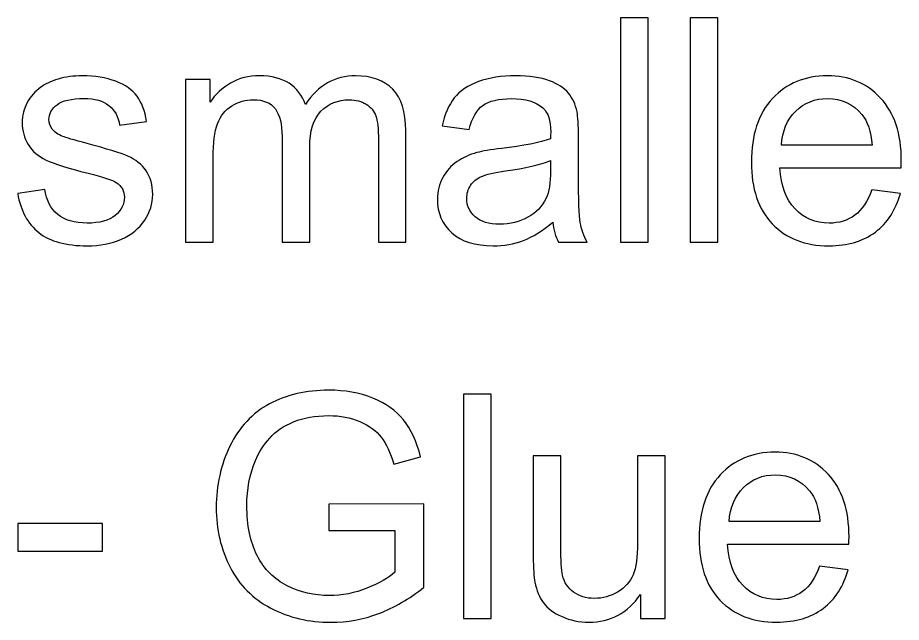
# Model space of a CAD drawing. Header units: centimetres. Extents: x -233 to -82, y 123 to 153.
# Drawn here: x -170.605 to -169.611, y 148.285 to 148.965 of the extents above; entities that cross this region are included whole.
import ezdxf

# ---------------------------------------------------------------- set-up
doc = ezdxf.new("R2010")
doc.units = ezdxf.units.CM
doc.header["$MEASUREMENT"] = 0
doc.layers.add('layer 1', color=7, linetype='Continuous')

msp = doc.modelspace()

# ---------------------------------------------------------------- linework, layer by layer
at = {"layer": 'layer 1'}
for points, knots in [([(-169.9267, 148.71261), (-169.9267, 148.71261), (-169.9267, 148.96511), (-169.9267, 148.96511), (-169.9267, 148.96511), (-169.9267, 148.96511), (-169.8957, 148.96511), (-169.8957, 148.96511), (-169.8957, 148.96511), (-169.8957, 148.96511), (-169.8957, 148.71261), (-169.8957, 148.71261), (-169.8957, 148.71261), (-169.8957, 148.71261), (-169.9267, 148.71261), (-169.9267, 148.71261)], [0, 0, 0, 0, 0.2, 0.2, 0.2, 0.2, 0.4, 0.4, 0.4, 0.4, 0.6, 0.6, 0.6, 0.6, 1, 1, 1, 1]), ([(-169.8483, 148.71261), (-169.8483, 148.71261), (-169.8483, 148.96511), (-169.8483, 148.96511), (-169.8483, 148.96511), (-169.8483, 148.96511), (-169.8173, 148.96511), (-169.8173, 148.96511), (-169.8173, 148.96511), (-169.8173, 148.96511), (-169.8173, 148.71261), (-169.8173, 148.71261), (-169.8173, 148.71261), (-169.8173, 148.71261), (-169.8483, 148.71261), (-169.8483, 148.71261)], [0, 0, 0, 0, 0.2, 0.2, 0.2, 0.2, 0.4, 0.4, 0.4, 0.4, 0.6, 0.6, 0.6, 0.6, 1, 1, 1, 1]), ([(-170.6049, 148.76721), (-170.6049, 148.76721), (-170.5743, 148.77201), (-170.5743, 148.77201), (-170.5743, 148.77201), (-170.5726, 148.75971), (-170.5678, 148.75031), (-170.5599, 148.74381), (-170.5599, 148.74381), (-170.552, 148.73731), (-170.541, 148.73401), (-170.5269, 148.73401), (-170.5269, 148.73401), (-170.5127, 148.73401), (-170.5021, 148.73691), (-170.4952, 148.74271), (-170.4952, 148.74271), (-170.4883, 148.74851), (-170.4849, 148.75531), (-170.4849, 148.76311), (-170.4849, 148.76311), (-170.4849, 148.77011), (-170.4879, 148.77561), (-170.494, 148.77961), (-170.494, 148.77961), (-170.4983, 148.78231), (-170.5088, 148.78581), (-170.5257, 148.79011), (-170.5257, 148.79011), (-170.5484, 148.79581), (-170.5642, 148.80081), (-170.573, 148.80501), (-170.573, 148.80501), (-170.5818, 148.80921), (-170.5885, 148.81501), (-170.593, 148.82241), (-170.593, 148.82241), (-170.5975, 148.82981), (-170.5998, 148.83801), (-170.5998, 148.84701), (-170.5998, 148.84701), (-170.5998, 148.85511), (-170.5979, 148.86271), (-170.5942, 148.86961), (-170.5942, 148.86961), (-170.5905, 148.87651), (-170.5854, 148.88231), (-170.5789, 148.88691), (-170.5789, 148.88691), (-170.5741, 148.89051), (-170.5675, 148.89351), (-170.5592, 148.89601), (-170.5592, 148.89601), (-170.5509, 148.89851), (-170.5419, 148.89971), (-170.5324, 148.89971), (-170.5324, 148.89971), (-170.5181, 148.89971), (-170.5055, 148.89761), (-170.4946, 148.89351), (-170.4946, 148.89351), (-170.4837, 148.88941), (-170.4757, 148.88381), (-170.4705, 148.87671), (-170.4705, 148.87671), (-170.4654, 148.86961), (-170.4618, 148.86021), (-170.4599, 148.84831), (-170.4599, 148.84831), (-170.4599, 148.84831), (-170.4902, 148.84421), (-170.4902, 148.84421), (-170.4902, 148.84421), (-170.4916, 148.85361), (-170.4956, 148.86101), (-170.5022, 148.86631), (-170.5022, 148.86631), (-170.5088, 148.87161), (-170.5181, 148.87421), (-170.5302, 148.87421), (-170.5302, 148.87421), (-170.5444, 148.87421), (-170.5545, 148.87191), (-170.5606, 148.86721), (-170.5606, 148.86721), (-170.5667, 148.86251), (-170.5698, 148.85691), (-170.5698, 148.85061), (-170.5698, 148.85061), (-170.5698, 148.84651), (-170.5685, 148.84291), (-170.566, 148.83971), (-170.566, 148.83971), (-170.5635, 148.83641), (-170.5595, 148.83361), (-170.5541, 148.83151), (-170.5541, 148.83151), (-170.551, 148.83031), (-170.5419, 148.82761), (-170.5267, 148.82351), (-170.5267, 148.82351), (-170.5048, 148.81761), (-170.4895, 148.81291), (-170.4808, 148.80921), (-170.4808, 148.80921), (-170.4721, 148.80551), (-170.4653, 148.80001), (-170.4604, 148.79291), (-170.4604, 148.79291), (-170.4555, 148.78581), (-170.453, 148.77691), (-170.453, 148.76631), (-170.453, 148.76631), (-170.453, 148.75601), (-170.456, 148.74631), (-170.462, 148.73721), (-170.462, 148.73721), (-170.4681, 148.72811), (-170.4768, 148.72101), (-170.4881, 148.71601), (-170.4881, 148.71601), (-170.4995, 148.71101), (-170.5124, 148.70851), (-170.5267, 148.70851), (-170.5267, 148.70851), (-170.5505, 148.70851), (-170.5686, 148.71341), (-170.5811, 148.72331), (-170.5811, 148.72331), (-170.5936, 148.73321), (-170.6015, 148.74781), (-170.6049, 148.76721)], [0, 0, 0, 0, 0.029412, 0.029412, 0.029412, 0.029412, 0.058824, 0.058824, 0.058824, 0.058824, 0.088235, 0.088235, 0.088235, 0.088235, 0.117647, 0.117647, 0.117647, 0.117647, 0.147059, 0.147059, 0.147059, 0.147059, 0.176471, 0.176471, 0.176471, 0.176471, 0.205882, 0.205882, 0.205882, 0.205882, 0.235294, 0.235294, 0.235294, 0.235294, 0.264706, 0.264706, 0.264706, 0.264706, 0.294118, 0.294118, 0.294118, 0.294118, 0.323529, 0.323529, 0.323529, 0.323529, 0.352941, 0.352941, 0.352941, 0.352941, 0.382353, 0.382353, 0.382353, 0.382353, 0.411765, 0.411765, 0.411765, 0.411765, 0.441176, 0.441176, 0.441176, 0.441176, 0.470588, 0.470588, 0.470588, 0.470588, 0.5, 0.5, 0.5, 0.5, 0.529412, 0.529412, 0.529412, 0.529412, 0.558824, 0.558824, 0.558824, 0.558824, 0.588235, 0.588235, 0.588235, 0.588235, 0.617647, 0.617647, 0.617647, 0.617647, 0.647059, 0.647059, 0.647059, 0.647059, 0.676471, 0.676471, 0.676471, 0.676471, 0.705882, 0.705882, 0.705882, 0.705882, 0.735294, 0.735294, 0.735294, 0.735294, 0.764706, 0.764706, 0.764706, 0.764706, 0.794118, 0.794118, 0.794118, 0.794118, 0.823529, 0.823529, 0.823529, 0.823529, 0.852941, 0.852941, 0.852941, 0.852941, 0.882353, 0.882353, 0.882353, 0.882353, 0.911765, 0.911765, 0.911765, 0.911765, 0.941176, 0.941176, 0.941176, 0.941176, 1, 1, 1, 1]), ([(-170.4161, 148.71261), (-170.4161, 148.71261), (-170.4161, 148.89551), (-170.4161, 148.89551), (-170.4161, 148.89551), (-170.4161, 148.89551), (-170.3884, 148.89551), (-170.3884, 148.89551), (-170.3884, 148.89551), (-170.3884, 148.89551), (-170.3884, 148.86991), (-170.3884, 148.86991), (-170.3884, 148.86991), (-170.3827, 148.87881), (-170.375, 148.88601), (-170.3655, 148.89151), (-170.3655, 148.89151), (-170.356, 148.89701), (-170.3451, 148.89971), (-170.3329, 148.89971), (-170.3329, 148.89971), (-170.3194, 148.89971), (-170.3083, 148.89691), (-170.2996, 148.89131), (-170.2996, 148.89131), (-170.2909, 148.88561), (-170.2848, 148.87771), (-170.2813, 148.86761), (-170.2813, 148.86761), (-170.2668, 148.88901), (-170.248, 148.89971), (-170.2248, 148.89971), (-170.2248, 148.89971), (-170.2067, 148.89971), (-170.1927, 148.89471), (-170.1829, 148.88461), (-170.1829, 148.88461), (-170.1732, 148.87451), (-170.1683, 148.85911), (-170.1683, 148.83821), (-170.1683, 148.83821), (-170.1683, 148.83821), (-170.1683, 148.71261), (-170.1683, 148.71261), (-170.1683, 148.71261), (-170.1683, 148.71261), (-170.1991, 148.71261), (-170.1991, 148.71261), (-170.1991, 148.71261), (-170.1991, 148.71261), (-170.1991, 148.82781), (-170.1991, 148.82781), (-170.1991, 148.82781), (-170.1991, 148.84021), (-170.2001, 148.84911), (-170.2021, 148.85461), (-170.2021, 148.85461), (-170.2041, 148.86011), (-170.2077, 148.86451), (-170.213, 148.86781), (-170.213, 148.86781), (-170.2183, 148.87111), (-170.2246, 148.87281), (-170.2317, 148.87281), (-170.2317, 148.87281), (-170.2446, 148.87281), (-170.2552, 148.86851), (-170.2637, 148.86001), (-170.2637, 148.86001), (-170.2722, 148.85141), (-170.2764, 148.83771), (-170.2764, 148.81891), (-170.2764, 148.81891), (-170.2764, 148.81891), (-170.2764, 148.71261), (-170.2764, 148.71261), (-170.2764, 148.71261), (-170.2764, 148.71261), (-170.3075, 148.71261), (-170.3075, 148.71261), (-170.3075, 148.71261), (-170.3075, 148.71261), (-170.3075, 148.83151), (-170.3075, 148.83151), (-170.3075, 148.83151), (-170.3075, 148.84521), (-170.31, 148.85561), (-170.315, 148.86251), (-170.315, 148.86251), (-170.3201, 148.86941), (-170.3283, 148.87281), (-170.3398, 148.87281), (-170.3398, 148.87281), (-170.3485, 148.87281), (-170.3566, 148.87051), (-170.364, 148.86591), (-170.364, 148.86591), (-170.3714, 148.86131), (-170.3768, 148.85461), (-170.3801, 148.84581), (-170.3801, 148.84581), (-170.3834, 148.83691), (-170.3851, 148.82421), (-170.3851, 148.80751), (-170.3851, 148.80751), (-170.3851, 148.80751), (-170.3851, 148.71261), (-170.3851, 148.71261), (-170.3851, 148.71261), (-170.3851, 148.71261), (-170.4161, 148.71261), (-170.4161, 148.71261)], [0, 0, 0, 0, 0.034483, 0.034483, 0.034483, 0.034483, 0.068966, 0.068966, 0.068966, 0.068966, 0.103448, 0.103448, 0.103448, 0.103448, 0.137931, 0.137931, 0.137931, 0.137931, 0.172414, 0.172414, 0.172414, 0.172414, 0.206897, 0.206897, 0.206897, 0.206897, 0.241379, 0.241379, 0.241379, 0.241379, 0.275862, 0.275862, 0.275862, 0.275862, 0.310345, 0.310345, 0.310345, 0.310345, 0.344828, 0.344828, 0.344828, 0.344828, 0.37931, 0.37931, 0.37931, 0.37931, 0.413793, 0.413793, 0.413793, 0.413793, 0.448276, 0.448276, 0.448276, 0.448276, 0.482759, 0.482759, 0.482759, 0.482759, 0.517241, 0.517241, 0.517241, 0.517241, 0.551724, 0.551724, 0.551724, 0.551724, 0.586207, 0.586207, 0.586207, 0.586207, 0.62069, 0.62069, 0.62069, 0.62069, 0.655172, 0.655172, 0.655172, 0.655172, 0.689655, 0.689655, 0.689655, 0.689655, 0.724138, 0.724138, 0.724138, 0.724138, 0.758621, 0.758621, 0.758621, 0.758621, 0.793103, 0.793103, 0.793103, 0.793103, 0.827586, 0.827586, 0.827586, 0.827586, 0.862069, 0.862069, 0.862069, 0.862069, 0.896552, 0.896552, 0.896552, 0.896552, 0.931034, 0.931034, 0.931034, 0.931034, 1, 1, 1, 1]), ([(-170.0029, 148.73521), (-170.0144, 148.72541), (-170.0254, 148.71851), (-170.036, 148.71451), (-170.036, 148.71451), (-170.0467, 148.71051), (-170.0581, 148.70851), (-170.0702, 148.70851), (-170.0702, 148.70851), (-170.0903, 148.70851), (-170.1058, 148.71341), (-170.1166, 148.72321), (-170.1166, 148.72321), (-170.1274, 148.73301), (-170.1328, 148.74551), (-170.1328, 148.76081), (-170.1328, 148.76081), (-170.1328, 148.76981), (-170.1307, 148.77801), (-170.1266, 148.78541), (-170.1266, 148.78541), (-170.1225, 148.79281), (-170.1172, 148.79871), (-170.1106, 148.80321), (-170.1106, 148.80321), (-170.104, 148.80771), (-170.0966, 148.81111), (-170.0883, 148.81341), (-170.0883, 148.81341), (-170.0822, 148.81501), (-170.0731, 148.81651), (-170.0608, 148.81801), (-170.0608, 148.81801), (-170.0357, 148.82101), (-170.0173, 148.82461), (-170.0055, 148.82871), (-170.0055, 148.82871), (-170.0054, 148.83301), (-170.0053, 148.83571), (-170.0053, 148.83681), (-170.0053, 148.83681), (-170.0053, 148.84941), (-170.0082, 148.85831), (-170.0141, 148.86351), (-170.0141, 148.86351), (-170.022, 148.87051), (-170.0338, 148.87401), (-170.0494, 148.87401), (-170.0494, 148.87401), (-170.064, 148.87401), (-170.0748, 148.87151), (-170.0817, 148.86641), (-170.0817, 148.86641), (-170.0886, 148.86131), (-170.0938, 148.85221), (-170.0971, 148.83921), (-170.0971, 148.83921), (-170.0971, 148.83921), (-170.1274, 148.84331), (-170.1274, 148.84331), (-170.1274, 148.84331), (-170.1247, 148.85631), (-170.1201, 148.86681), (-170.1138, 148.87481), (-170.1138, 148.87481), (-170.1075, 148.88271), (-170.0983, 148.88891), (-170.0864, 148.89321), (-170.0864, 148.89321), (-170.0745, 148.89751), (-170.0606, 148.89971), (-170.0449, 148.89971), (-170.0449, 148.89971), (-170.0293, 148.89971), (-170.0166, 148.89791), (-170.0068, 148.89421), (-170.0068, 148.89421), (-169.9971, 148.89051), (-169.9899, 148.88581), (-169.9853, 148.88031), (-169.9853, 148.88031), (-169.9807, 148.87471), (-169.9775, 148.86771), (-169.9757, 148.85921), (-169.9757, 148.85921), (-169.9746, 148.85391), (-169.9741, 148.84441), (-169.9741, 148.83061), (-169.9741, 148.83061), (-169.9741, 148.83061), (-169.9741, 148.78931), (-169.9741, 148.78931), (-169.9741, 148.78931), (-169.9741, 148.76041), (-169.9734, 148.74221), (-169.9721, 148.73461), (-169.9721, 148.73461), (-169.9708, 148.72691), (-169.9682, 148.71961), (-169.9643, 148.71261), (-169.9643, 148.71261), (-169.9643, 148.71261), (-169.9967, 148.71261), (-169.9967, 148.71261), (-169.9967, 148.71261), (-169.9999, 148.71901), (-170.002, 148.72651), (-170.0029, 148.73521)], [0, 0, 0, 0, 0.035714, 0.035714, 0.035714, 0.035714, 0.071429, 0.071429, 0.071429, 0.071429, 0.107143, 0.107143, 0.107143, 0.107143, 0.142857, 0.142857, 0.142857, 0.142857, 0.178571, 0.178571, 0.178571, 0.178571, 0.214286, 0.214286, 0.214286, 0.214286, 0.25, 0.25, 0.25, 0.25, 0.285714, 0.285714, 0.285714, 0.285714, 0.321429, 0.321429, 0.321429, 0.321429, 0.357143, 0.357143, 0.357143, 0.357143, 0.392857, 0.392857, 0.392857, 0.392857, 0.428571, 0.428571, 0.428571, 0.428571, 0.464286, 0.464286, 0.464286, 0.464286, 0.5, 0.5, 0.5, 0.5, 0.535714, 0.535714, 0.535714, 0.535714, 0.571429, 0.571429, 0.571429, 0.571429, 0.607143, 0.607143, 0.607143, 0.607143, 0.642857, 0.642857, 0.642857, 0.642857, 0.678571, 0.678571, 0.678571, 0.678571, 0.714286, 0.714286, 0.714286, 0.714286, 0.75, 0.75, 0.75, 0.75, 0.785714, 0.785714, 0.785714, 0.785714, 0.821429, 0.821429, 0.821429, 0.821429, 0.857143, 0.857143, 0.857143, 0.857143, 0.892857, 0.892857, 0.892857, 0.892857, 0.928571, 0.928571, 0.928571, 0.928571, 1, 1, 1, 1]), ([(-169.644, 148.77151), (-169.644, 148.77151), (-169.612, 148.76751), (-169.612, 148.76751), (-169.612, 148.76751), (-169.6171, 148.74881), (-169.6264, 148.73431), (-169.6401, 148.72401), (-169.6401, 148.72401), (-169.6538, 148.71371), (-169.6712, 148.70851), (-169.6924, 148.70851), (-169.6924, 148.70851), (-169.7192, 148.70851), (-169.7404, 148.71671), (-169.7561, 148.73321), (-169.7561, 148.73321), (-169.7718, 148.74971), (-169.7796, 148.77281), (-169.7796, 148.80251), (-169.7796, 148.80251), (-169.7796, 148.83331), (-169.7717, 148.85721), (-169.7558, 148.87421), (-169.7558, 148.87421), (-169.7399, 148.89121), (-169.7194, 148.89971), (-169.6941, 148.89971), (-169.6941, 148.89971), (-169.6697, 148.89971), (-169.6497, 148.89141), (-169.6342, 148.87471), (-169.6342, 148.87471), (-169.6187, 148.85801), (-169.6109, 148.83461), (-169.6109, 148.80441), (-169.6109, 148.80441), (-169.6109, 148.80261), (-169.611, 148.79981), (-169.6111, 148.79611), (-169.6111, 148.79611), (-169.6111, 148.79611), (-169.7475, 148.79611), (-169.7475, 148.79611), (-169.7475, 148.79611), (-169.7464, 148.77601), (-169.7407, 148.76071), (-169.7305, 148.75001), (-169.7305, 148.75001), (-169.7203, 148.73931), (-169.7075, 148.73401), (-169.6922, 148.73401), (-169.6922, 148.73401), (-169.6809, 148.73401), (-169.6712, 148.73701), (-169.6631, 148.74301), (-169.6631, 148.74301), (-169.6551, 148.74891), (-169.6487, 148.75841), (-169.644, 148.77151)], [0, 0, 0, 0, 0.0625, 0.0625, 0.0625, 0.0625, 0.125, 0.125, 0.125, 0.125, 0.1875, 0.1875, 0.1875, 0.1875, 0.25, 0.25, 0.25, 0.25, 0.3125, 0.3125, 0.3125, 0.3125, 0.375, 0.375, 0.375, 0.375, 0.4375, 0.4375, 0.4375, 0.4375, 0.5, 0.5, 0.5, 0.5, 0.5625, 0.5625, 0.5625, 0.5625, 0.625, 0.625, 0.625, 0.625, 0.6875, 0.6875, 0.6875, 0.6875, 0.75, 0.75, 0.75, 0.75, 0.8125, 0.8125, 0.8125, 0.8125, 0.875, 0.875, 0.875, 0.875, 1, 1, 1, 1]), ([(-169.7458, 148.82161), (-169.7458, 148.82161), (-169.6437, 148.82161), (-169.6437, 148.82161), (-169.6437, 148.82161), (-169.645, 148.83701), (-169.6489, 148.84861), (-169.6554, 148.85631), (-169.6554, 148.85631), (-169.6653, 148.86821), (-169.6781, 148.87421), (-169.6938, 148.87421), (-169.6938, 148.87421), (-169.7081, 148.87421), (-169.72, 148.86941), (-169.7297, 148.85991), (-169.7297, 148.85991), (-169.7394, 148.85041), (-169.7448, 148.83761), (-169.7458, 148.82161)], [0, 0, 0, 0, 0.166667, 0.166667, 0.166667, 0.166667, 0.333333, 0.333333, 0.333333, 0.333333, 0.5, 0.5, 0.5, 0.5, 0.666667, 0.666667, 0.666667, 0.666667, 1, 1, 1, 1]), ([(-170.0055, 148.80441), (-170.0167, 148.79981), (-170.0336, 148.79591), (-170.0561, 148.79271), (-170.0561, 148.79271), (-170.0688, 148.79081), (-170.0778, 148.78881), (-170.0831, 148.78651), (-170.0831, 148.78651), (-170.0884, 148.78421), (-170.0925, 148.78091), (-170.0954, 148.77651), (-170.0954, 148.77651), (-170.0983, 148.77201), (-170.0997, 148.76711), (-170.0997, 148.76171), (-170.0997, 148.76171), (-170.0997, 148.75341), (-170.0966, 148.74661), (-170.0903, 148.74111), (-170.0903, 148.74111), (-170.084, 148.73561), (-170.0749, 148.73281), (-170.0628, 148.73281), (-170.0628, 148.73281), (-170.0509, 148.73281), (-170.0402, 148.73541), (-170.0309, 148.74061), (-170.0309, 148.74061), (-170.0216, 148.74581), (-170.0148, 148.75291), (-170.0105, 148.76201), (-170.0105, 148.76201), (-170.0072, 148.76901), (-170.0055, 148.77931), (-170.0055, 148.79301), (-170.0055, 148.79301), (-170.0055, 148.79301), (-170.0055, 148.80441), (-170.0055, 148.80441)], [0, 0, 0, 0, 0.090909, 0.090909, 0.090909, 0.090909, 0.181818, 0.181818, 0.181818, 0.181818, 0.272727, 0.272727, 0.272727, 0.272727, 0.363636, 0.363636, 0.363636, 0.363636, 0.454545, 0.454545, 0.454545, 0.454545, 0.545455, 0.545455, 0.545455, 0.545455, 0.636364, 0.636364, 0.636364, 0.636364, 0.727273, 0.727273, 0.727273, 0.727273, 0.818182, 0.818182, 0.818182, 0.818182, 1, 1, 1, 1]), ([(-170.2549, 148.38828), (-170.2549, 148.38828), (-170.2549, 148.41798), (-170.2549, 148.41798), (-170.2549, 148.41798), (-170.2549, 148.41798), (-170.1479, 148.41808), (-170.1479, 148.41808), (-170.1479, 148.41808), (-170.1479, 148.41808), (-170.1479, 148.32438), (-170.1479, 148.32438), (-170.1479, 148.32438), (-170.1644, 148.31128), (-170.1813, 148.30148), (-170.1987, 148.29488), (-170.1987, 148.29488), (-170.2162, 148.28828), (-170.2341, 148.28498), (-170.2525, 148.28498), (-170.2525, 148.28498), (-170.2773, 148.28498), (-170.2998, 148.29028), (-170.3201, 148.30098), (-170.3201, 148.30098), (-170.3404, 148.31158), (-170.3557, 148.32688), (-170.366, 148.34698), (-170.366, 148.34698), (-170.3763, 148.36708), (-170.3815, 148.38948), (-170.3815, 148.41438), (-170.3815, 148.41438), (-170.3815, 148.43888), (-170.3764, 148.46188), (-170.3661, 148.48318), (-170.3661, 148.48318), (-170.3558, 148.50448), (-170.341, 148.52028), (-170.3217, 148.53058), (-170.3217, 148.53058), (-170.3024, 148.54088), (-170.2802, 148.54608), (-170.2551, 148.54608), (-170.2551, 148.54608), (-170.2368, 148.54608), (-170.2203, 148.54318), (-170.2055, 148.53728), (-170.2055, 148.53728), (-170.1908, 148.53138), (-170.1792, 148.52308), (-170.1708, 148.51258), (-170.1708, 148.51258), (-170.1625, 148.50198), (-170.1561, 148.48818), (-170.1517, 148.47118), (-170.1517, 148.47118), (-170.1517, 148.47118), (-170.1819, 148.46288), (-170.1819, 148.46288), (-170.1819, 148.46288), (-170.1857, 148.47578), (-170.1904, 148.48588), (-170.196, 148.49328), (-170.196, 148.49328), (-170.2016, 148.50058), (-170.2096, 148.50648), (-170.2201, 148.51088), (-170.2201, 148.51088), (-170.2306, 148.51528), (-170.2422, 148.51748), (-170.2549, 148.51748), (-170.2549, 148.51748), (-170.2702, 148.51748), (-170.2834, 148.51518), (-170.2945, 148.51058), (-170.2945, 148.51058), (-170.3056, 148.50588), (-170.3146, 148.49978), (-170.3214, 148.49218), (-170.3214, 148.49218), (-170.3283, 148.48458), (-170.3336, 148.47628), (-170.3374, 148.46718), (-170.3374, 148.46718), (-170.3439, 148.45158), (-170.3471, 148.43468), (-170.3471, 148.41638), (-170.3471, 148.41638), (-170.3471, 148.39388), (-170.3432, 148.37508), (-170.3354, 148.35998), (-170.3354, 148.35998), (-170.3277, 148.34478), (-170.3164, 148.33348), (-170.3016, 148.32618), (-170.3016, 148.32618), (-170.2868, 148.31878), (-170.2711, 148.31508), (-170.2544, 148.31508), (-170.2544, 148.31508), (-170.2399, 148.31508), (-170.2258, 148.31788), (-170.212, 148.32348), (-170.212, 148.32348), (-170.1983, 148.32898), (-170.1878, 148.33498), (-170.1807, 148.34128), (-170.1807, 148.34128), (-170.1807, 148.34128), (-170.1807, 148.38828), (-170.1807, 148.38828), (-170.1807, 148.38828), (-170.1807, 148.38828), (-170.2549, 148.38828), (-170.2549, 148.38828)], [0, 0, 0, 0, 0.033333, 0.033333, 0.033333, 0.033333, 0.066667, 0.066667, 0.066667, 0.066667, 0.1, 0.1, 0.1, 0.1, 0.133333, 0.133333, 0.133333, 0.133333, 0.166667, 0.166667, 0.166667, 0.166667, 0.2, 0.2, 0.2, 0.2, 0.233333, 0.233333, 0.233333, 0.233333, 0.266667, 0.266667, 0.266667, 0.266667, 0.3, 0.3, 0.3, 0.3, 0.333333, 0.333333, 0.333333, 0.333333, 0.366667, 0.366667, 0.366667, 0.366667, 0.4, 0.4, 0.4, 0.4, 0.433333, 0.433333, 0.433333, 0.433333, 0.466667, 0.466667, 0.466667, 0.466667, 0.5, 0.5, 0.5, 0.5, 0.533333, 0.533333, 0.533333, 0.533333, 0.566667, 0.566667, 0.566667, 0.566667, 0.6, 0.6, 0.6, 0.6, 0.633333, 0.633333, 0.633333, 0.633333, 0.666667, 0.666667, 0.666667, 0.666667, 0.7, 0.7, 0.7, 0.7, 0.733333, 0.733333, 0.733333, 0.733333, 0.766667, 0.766667, 0.766667, 0.766667, 0.8, 0.8, 0.8, 0.8, 0.833333, 0.833333, 0.833333, 0.833333, 0.866667, 0.866667, 0.866667, 0.866667, 0.9, 0.9, 0.9, 0.9, 0.933333, 0.933333, 0.933333, 0.933333, 1, 1, 1, 1]), ([(-170.1033, 148.28928), (-170.1033, 148.28928), (-170.1033, 148.54178), (-170.1033, 148.54178), (-170.1033, 148.54178), (-170.1033, 148.54178), (-170.0723, 148.54178), (-170.0723, 148.54178), (-170.0723, 148.54178), (-170.0723, 148.54178), (-170.0723, 148.28928), (-170.0723, 148.28928), (-170.0723, 148.28928), (-170.0723, 148.28928), (-170.1033, 148.28928), (-170.1033, 148.28928)], [0, 0, 0, 0, 0.2, 0.2, 0.2, 0.2, 0.4, 0.4, 0.4, 0.4, 0.6, 0.6, 0.6, 0.6, 1, 1, 1, 1]), ([(-169.7028, 148.34818), (-169.7028, 148.34818), (-169.6708, 148.34418), (-169.6708, 148.34418), (-169.6708, 148.34418), (-169.6759, 148.32548), (-169.6852, 148.31098), (-169.6989, 148.30068), (-169.6989, 148.30068), (-169.7126, 148.29038), (-169.73, 148.28518), (-169.7512, 148.28518), (-169.7512, 148.28518), (-169.778, 148.28518), (-169.7992, 148.29338), (-169.8149, 148.30988), (-169.8149, 148.30988), (-169.8306, 148.32638), (-169.8384, 148.34948), (-169.8384, 148.37918), (-169.8384, 148.37918), (-169.8384, 148.40998), (-169.8305, 148.43388), (-169.8146, 148.45088), (-169.8146, 148.45088), (-169.7987, 148.46788), (-169.7782, 148.47638), (-169.7529, 148.47638), (-169.7529, 148.47638), (-169.7285, 148.47638), (-169.7085, 148.46808), (-169.693, 148.45138), (-169.693, 148.45138), (-169.6775, 148.43468), (-169.6697, 148.41128), (-169.6697, 148.38108), (-169.6697, 148.38108), (-169.6697, 148.37928), (-169.6698, 148.37648), (-169.6699, 148.37278), (-169.6699, 148.37278), (-169.6699, 148.37278), (-169.8063, 148.37278), (-169.8063, 148.37278), (-169.8063, 148.37278), (-169.8052, 148.35268), (-169.7995, 148.33738), (-169.7893, 148.32668), (-169.7893, 148.32668), (-169.7791, 148.31598), (-169.7663, 148.31068), (-169.751, 148.31068), (-169.751, 148.31068), (-169.7397, 148.31068), (-169.73, 148.31368), (-169.7219, 148.31968), (-169.7219, 148.31968), (-169.7139, 148.32558), (-169.7075, 148.33508), (-169.7028, 148.34818)], [0, 0, 0, 0, 0.0625, 0.0625, 0.0625, 0.0625, 0.125, 0.125, 0.125, 0.125, 0.1875, 0.1875, 0.1875, 0.1875, 0.25, 0.25, 0.25, 0.25, 0.3125, 0.3125, 0.3125, 0.3125, 0.375, 0.375, 0.375, 0.375, 0.4375, 0.4375, 0.4375, 0.4375, 0.5, 0.5, 0.5, 0.5, 0.5625, 0.5625, 0.5625, 0.5625, 0.625, 0.625, 0.625, 0.625, 0.6875, 0.6875, 0.6875, 0.6875, 0.75, 0.75, 0.75, 0.75, 0.8125, 0.8125, 0.8125, 0.8125, 0.875, 0.875, 0.875, 0.875, 1, 1, 1, 1]), ([(-169.9044, 148.28928), (-169.9044, 148.28928), (-169.9044, 148.31618), (-169.9044, 148.31618), (-169.9044, 148.31618), (-169.9186, 148.29548), (-169.9379, 148.28518), (-169.9624, 148.28518), (-169.9624, 148.28518), (-169.9732, 148.28518), (-169.9833, 148.28728), (-169.9926, 148.29138), (-169.9926, 148.29138), (-170.002, 148.29548), (-170.009, 148.30068), (-170.0135, 148.30698), (-170.0135, 148.30698), (-170.018, 148.31318), (-170.0212, 148.32088), (-170.023, 148.32998), (-170.023, 148.32998), (-170.0243, 148.33608), (-170.0249, 148.34568), (-170.0249, 148.35888), (-170.0249, 148.35888), (-170.0249, 148.35888), (-170.0249, 148.47218), (-170.0249, 148.47218), (-170.0249, 148.47218), (-170.0249, 148.47218), (-169.9939, 148.47218), (-169.9939, 148.47218), (-169.9939, 148.47218), (-169.9939, 148.47218), (-169.9939, 148.37078), (-169.9939, 148.37078), (-169.9939, 148.37078), (-169.9939, 148.35458), (-169.9933, 148.34368), (-169.992, 148.33798), (-169.992, 148.33798), (-169.9901, 148.32988), (-169.9859, 148.32348), (-169.9796, 148.31888), (-169.9796, 148.31888), (-169.9733, 148.31418), (-169.9655, 148.31188), (-169.9562, 148.31188), (-169.9562, 148.31188), (-169.9469, 148.31188), (-169.9382, 148.31428), (-169.93, 148.31908), (-169.93, 148.31908), (-169.9219, 148.32378), (-169.9161, 148.33028), (-169.9127, 148.33848), (-169.9127, 148.33848), (-169.9093, 148.34668), (-169.9076, 148.35858), (-169.9076, 148.37418), (-169.9076, 148.37418), (-169.9076, 148.37418), (-169.9076, 148.47218), (-169.9076, 148.47218), (-169.9076, 148.47218), (-169.9076, 148.47218), (-169.8766, 148.47218), (-169.8766, 148.47218), (-169.8766, 148.47218), (-169.8766, 148.47218), (-169.8766, 148.28928), (-169.8766, 148.28928), (-169.8766, 148.28928), (-169.8766, 148.28928), (-169.9044, 148.28928), (-169.9044, 148.28928)], [0, 0, 0, 0, 0.05, 0.05, 0.05, 0.05, 0.1, 0.1, 0.1, 0.1, 0.15, 0.15, 0.15, 0.15, 0.2, 0.2, 0.2, 0.2, 0.25, 0.25, 0.25, 0.25, 0.3, 0.3, 0.3, 0.3, 0.35, 0.35, 0.35, 0.35, 0.4, 0.4, 0.4, 0.4, 0.45, 0.45, 0.45, 0.45, 0.5, 0.5, 0.5, 0.5, 0.55, 0.55, 0.55, 0.55, 0.6, 0.6, 0.6, 0.6, 0.65, 0.65, 0.65, 0.65, 0.7, 0.7, 0.7, 0.7, 0.75, 0.75, 0.75, 0.75, 0.8, 0.8, 0.8, 0.8, 0.85, 0.85, 0.85, 0.85, 0.9, 0.9, 0.9, 0.9, 1, 1, 1, 1]), ([(-169.8046, 148.39828), (-169.8046, 148.39828), (-169.7025, 148.39828), (-169.7025, 148.39828), (-169.7025, 148.39828), (-169.7038, 148.41368), (-169.7077, 148.42528), (-169.7142, 148.43298), (-169.7142, 148.43298), (-169.7241, 148.44488), (-169.7369, 148.45088), (-169.7526, 148.45088), (-169.7526, 148.45088), (-169.7669, 148.45088), (-169.7788, 148.44608), (-169.7885, 148.43658), (-169.7885, 148.43658), (-169.7982, 148.42708), (-169.8036, 148.41428), (-169.8046, 148.39828)], [0, 0, 0, 0, 0.166667, 0.166667, 0.166667, 0.166667, 0.333333, 0.333333, 0.333333, 0.333333, 0.5, 0.5, 0.5, 0.5, 0.666667, 0.666667, 0.666667, 0.666667, 1, 1, 1, 1]), ([(-170.6046, 148.36508), (-170.6046, 148.36508), (-170.6046, 148.39628), (-170.6046, 148.39628), (-170.6046, 148.39628), (-170.6046, 148.39628), (-170.5093, 148.39628), (-170.5093, 148.39628), (-170.5093, 148.39628), (-170.5093, 148.39628), (-170.5093, 148.36508), (-170.5093, 148.36508), (-170.5093, 148.36508), (-170.5093, 148.36508), (-170.6046, 148.36508), (-170.6046, 148.36508)], [0, 0, 0, 0, 0.2, 0.2, 0.2, 0.2, 0.4, 0.4, 0.4, 0.4, 0.6, 0.6, 0.6, 0.6, 1, 1, 1, 1])]:
    msp.add_open_spline(points, degree=3, knots=knots, dxfattribs=at)

doc.saveas('drawing.dxf')
